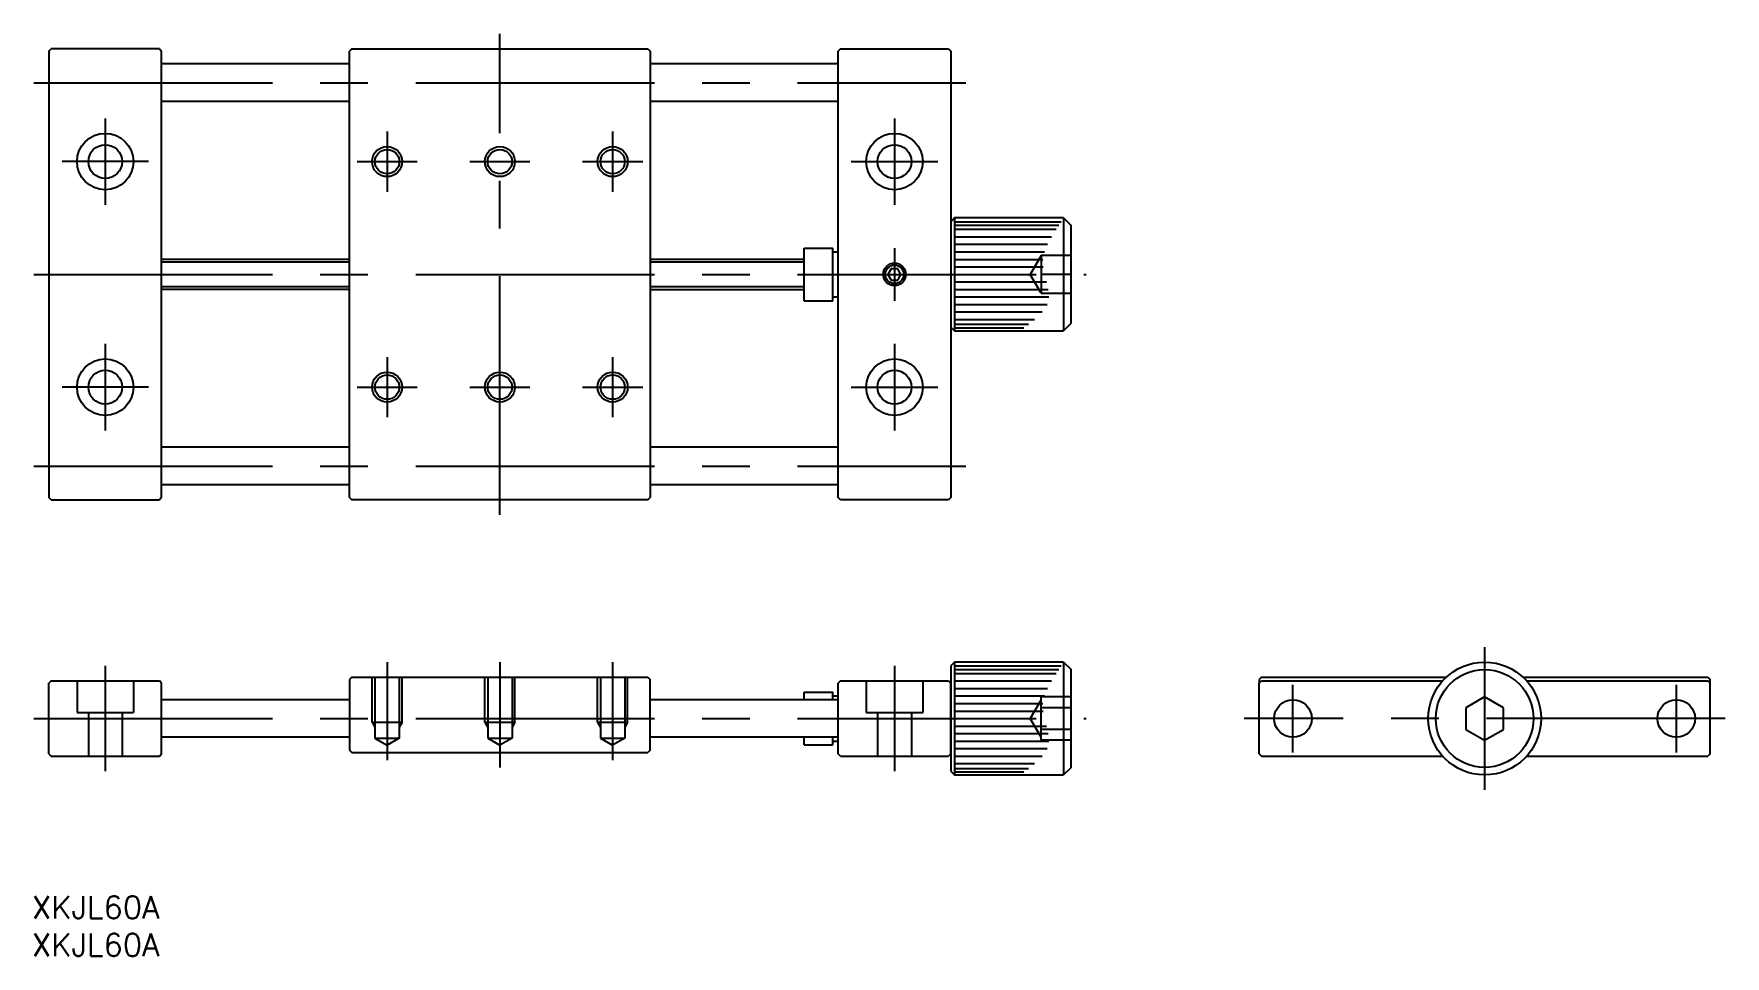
# Model space of a CAD drawing. Extents: x -193 to 32, y -32 to 91.
import ezdxf

# ---------------------------------------------------------------- set-up
doc = ezdxf.new("R2010")
doc.units = 0
doc.linetypes.add('CENTER', pattern=[50.8, 31.75, -6.35, 6.35, -6.35])
doc.linetypes.add('DASHED', pattern=[19.05, 12.7, -6.35])
doc.layers.get('0').update_dxf_attribs({"linetype": 'CONTINUOUS'})
doc.layers.add('CENTER', color=1, linetype='CONTINUOUS')
doc.styles.get("Standard").update_dxf_attribs({"font": 'txt.shx', "height": 3, "bigfont": 'bigfont.shx'})

# ---------------------------------------------------------------- blocks, each defined once
blk = doc.blocks.new('*U2')
at = {"color": 7, "linetype": 'CONTINUOUS'}
blk.add_text('XKJL60A', height=3, dxfattribs=at).set_placement((-193.26, -31.61))
blk = doc.blocks.new('*U3')
at = {"color": 7, "linetype": 'CONTINUOUS'}
blk.add_text('XKJL60A', height=3, dxfattribs=at).set_placement((-193.26, -26.61))

msp = doc.modelspace()

# ---------------------------------------------------------------- linework, layer by layer
at = {"color": 7, "linetype": 'CONTINUOUS'}
for p, q in [((-191.01, 88.78), (-190.71, 89.08)), ((-191.01, 88.78), (-191.01, 29.38)), ((-176.31, 89.08), (-190.71, 89.08)), ((-176.31, 89.08), (-176.01, 88.78)), ((-176.01, 29.38), (-176.01, 88.78)), ((-150.71, 89.08), (-151.01, 88.78)), ((-151.01, 29.38), (-151.01, 88.78)), ((-150.71, 89.08), (-111.31, 89.08)), ((-111.31, 89.08), (-111.01, 88.78)), ((-111.01, 88.78), (-111.01, 29.38)), ((-85.71, 89.08), (-86.01, 88.78)), ((-86.01, 29.38), (-86.01, 88.78)), ((-85.71, 89.08), (-71.31, 89.08)), ((-71.31, 89.08), (-71.01, 88.78)), ((-71.01, 88.78), (-71.01, 29.38)), ((-151.01, 87.08), (-176.01, 87.08)), ((-86.01, 87.08), (-111.01, 87.08)), ((-151.01, 82.08), (-176.01, 82.08)), ((-86.01, 82.08), (-111.01, 82.08)), ((-70.51, 66.58), (-71.01, 66.08)), ((-71.01, 66.08), (-71.01, 52.08)), ((-56.01, 66.58), (-70.51, 66.58)), ((-70.51, 66.58), (-70.51, 51.58)), ((-70.51, 66.08), (-56.35, 66.08)), ((-70.51, 65.61), (-56.66, 65.61)), ((-56.01, 66.58), (-56.01, 51.58)), ((-56.01, 66.58), (-55.01, 65.58)), ((-55.01, 52.58), (-55.01, 65.58)), ((-70.51, 65.08), (-57.01, 65.08)), ((-70.51, 64.08), (-57.62, 64.08)), ((-70.51, 63.08), (-58.15, 63.08)), ((-151.01, 61.08), (-176.01, 61.08)), ((-90.51, 61.08), (-111.01, 61.08)), ((-90.51, 55.58), (-90.51, 62.58)), ((-90.51, 62.58), (-86.71, 62.58)), ((-86.71, 55.58), (-86.71, 62.58)), ((-86.71, 62.08), (-86.01, 62.08)), ((-70.51, 62.08), (-58.57, 62.08)), ((-70.51, 61.08), (-58.76, 61.08)), ((-78.95, 59.83), (-79.38, 59.08)), ((-79.38, 59.08), (-78.95, 58.33)), ((-78.08, 59.83), (-78.95, 59.83)), ((-77.65, 59.08), (-78.08, 59.83)), ((-78.08, 58.33), (-77.65, 59.08)), ((-70.51, 60.08), (-58.72, 60.08)), ((-151.01, 57.08), (-176.01, 57.08)), ((-111.01, 57.08), (-90.51, 57.08)), ((-78.95, 58.33), (-78.08, 58.33)), ((-70.51, 58.08), (-58.3, 58.08)), ((-70.51, 57.08), (-58.07, 57.08)), ((-90.51, 55.58), (-86.71, 55.58)), ((-86.71, 56.08), (-86.01, 56.08)), ((-70.51, 56.08), (-57.99, 56.08)), ((-70.51, 55.08), (-58.19, 55.08)), ((-70.51, 54.08), (-58.87, 54.08)), ((-71.01, 52.08), (-70.51, 51.58)), ((-70.51, 53.08), (-59.89, 53.08)), ((-70.51, 52.44), (-60.67, 52.44)), ((-70.51, 51.97), (-61.29, 51.97)), ((-55.01, 52.58), (-56.01, 51.58)), ((-70.51, 51.58), (-56.01, 51.58)), ((-151.01, 36.08), (-176.01, 36.08)), ((-86.01, 36.08), (-111.01, 36.08)), ((-190.71, 29.08), (-191.01, 29.38)), ((-176.01, 29.38), (-176.31, 29.08)), ((-151.01, 31.08), (-176.01, 31.08)), ((-151.01, 29.38), (-150.71, 29.08)), ((-111.31, 29.08), (-111.01, 29.38)), ((-86.01, 31.08), (-111.01, 31.08)), ((-85.71, 29.08), (-86.01, 29.38)), ((-71.01, 29.38), (-71.31, 29.08)), ((-190.71, 29.08), (-176.31, 29.08)), ((-111.31, 29.08), (-150.71, 29.08)), ((-71.31, 29.08), (-85.71, 29.08)), ((-70.51, 7.5), (-71.01, 7)), ((-71.01, 7), (-71.01, -7)), ((-70.51, 7.5), (-70.51, -7.5)), ((-56.01, 7.5), (-70.51, 7.5)), ((-70.51, 7), (-56.35, 7)), ((-56.01, 7.5), (-56.01, -7.5)), ((-56.01, 7.5), (-55.01, 6.5)), ((-190.71, 5), (-191.01, 4.7)), ((-191.01, -4.7), (-191.01, 4.7)), ((-190.71, 5), (-176.31, 5)), ((-176.01, 4.7), (-176.31, 5)), ((-176.01, -4.7), (-176.01, 4.7)), ((-150.71, 5.5), (-151.01, 5.2)), ((-151.01, 5.2), (-151.01, -4.2)), ((-150.71, 5.5), (-111.31, 5.5)), ((-111.31, 5.5), (-111.01, 5.2)), ((-111.01, -4.2), (-111.01, 5.2)), ((-85.71, 5), (-86.01, 4.7)), ((-86.01, -4.7), (-86.01, 4.7)), ((-85.71, 5), (-71.31, 5)), ((-71.31, 5), (-71.01, 4.7)), ((-71.01, -4.7), (-71.01, 4.7)), ((-70.51, 6.54), (-56.66, 6.54)), ((-70.51, 6), (-57.01, 6)), ((-70.51, 5), (-57.62, 5)), ((-55.01, -6.5), (-55.01, 6.5)), ((-29.7, 5.5), (-30, 5.2)), ((-30, 5.2), (-30, 4.7)), ((-30, 4.7), (-29.7, 5)), ((-30, -4.7), (-30, 4.7)), ((-29.7, 5.5), (-5.1, 5.5)), ((-29.7, 5), (-5.59, 5)), ((5.1, 5.5), (29.7, 5.5)), ((5.59, 5), (29.7, 5)), ((29.7, 5.5), (30, 5.2)), ((30, 4.7), (29.7, 5)), ((30, 4.7), (30, 5.2)), ((30, -4.7), (30, 4.7)), ((-151.01, 2.5), (-176.01, 2.5)), ((-86.01, 2.5), (-111.01, 2.5)), ((-90.51, 3.5), (-86.71, 3.5)), ((-90.51, 2.5), (-90.51, 3.5)), ((-86.71, 2.5), (-86.71, 3.5)), ((-86.71, 3), (-86.01, 3)), ((-70.51, 4), (-58.15, 4)), ((-70.51, 3), (-58.57, 3)), ((0, 2.89), (-2.5, 1.44)), ((2.5, 1.44), (0, 2.89)), ((-70.51, 2), (-58.76, 2)), ((-70.51, 1), (-58.72, 1)), ((-2.5, 1.44), (-2.5, -1.44)), ((2.5, -1.44), (2.5, 1.44)), ((-70.51, -1), (-58.3, -1)), ((-70.51, -2), (-58.07, -2)), ((-2.5, -1.44), (0, -2.89)), ((0, -2.89), (2.5, -1.44)), ((-151.01, -2.5), (-176.01, -2.5)), ((-151.01, -4.2), (-150.71, -4.5)), ((-150.71, -4.5), (-111.31, -4.5)), ((-111.01, -4.2), (-111.31, -4.5)), ((-86.01, -2.5), (-111.01, -2.5)), ((-90.51, -3.5), (-90.51, -2.5)), ((-90.51, -3.5), (-86.71, -3.5)), ((-86.71, -3.5), (-86.71, -2.5)), ((-86.71, -3), (-86.01, -3)), ((-70.51, -3), (-57.99, -3)), ((-70.51, -4), (-58.19, -4)), ((-191.01, -4.7), (-190.71, -5)), ((-190.71, -5), (-176.31, -5)), ((-176.31, -5), (-176.01, -4.7)), ((-85.71, -5), (-86.01, -4.7)), ((-85.71, -5), (-71.31, -5)), ((-71.01, -4.7), (-71.31, -5)), ((-70.51, -5), (-58.87, -5)), ((-70.51, -6), (-59.89, -6)), ((-70.51, -6.64), (-60.67, -6.64)), ((-55.01, -6.5), (-56.01, -7.5)), ((-30, -4.7), (-29.7, -5)), ((-29.7, -5), (-5.59, -5)), ((5.59, -5), (29.7, -5)), ((30, -4.7), (29.7, -5)), ((-71.01, -7), (-70.51, -7.5)), ((-70.51, -7.11), (-61.29, -7.11)), ((-70.51, -7.5), (-56.01, -7.5))]:
    msp.add_line(p, q, dxfattribs=at)
at = {"color": 3, "linetype": 'DASHED'}
for p, q in [((-59.01, 61.58), (-60.46, 59.08)), ((-59.01, 61.58), (-59.01, 56.58)), ((-55.01, 61.58), (-59.01, 61.58)), ((-59.01, 56.58), (-60.46, 59.08)), ((-55.01, 59.08), (-59.01, 59.08)), ((-59.01, 56.58), (-55.01, 56.58)), ((-187.26, 5), (-187.26, 0.8)), ((-179.76, 5), (-179.76, 0.8)), ((-148.01, -0.5), (-148.01, 5.5)), ((-147.63, 5.5), (-147.63, -2.6)), ((-144.39, 5.5), (-144.39, -2.6)), ((-144.01, -0.5), (-144.01, 5.5)), ((-133.01, -0.5), (-133.01, 5.5)), ((-132.63, 5.5), (-132.63, -2.6)), ((-129.39, 5.5), (-129.39, -2.6)), ((-129.01, -0.5), (-129.01, 5.5)), ((-118.01, -0.5), (-118.01, 5.5)), ((-117.63, 5.5), (-117.63, -2.6)), ((-114.39, 5.5), (-114.39, -2.6)), ((-114.01, -0.5), (-114.01, 5.5)), ((-82.26, 5), (-82.26, 0.8)), ((-74.76, 5), (-74.76, 0.8)), ((-59.01, 2.5), (-60.46, 0)), ((-55.01, 2.89), (-59.01, 2.89)), ((-59.01, -2.89), (-59.01, 2.89)), ((-187.26, 0.8), (-179.76, 0.8)), ((-185.76, 0.8), (-185.76, -5)), ((-181.26, 0.8), (-181.26, -5)), ((-82.26, 0.8), (-74.76, 0.8)), ((-80.76, 0.8), (-80.76, -5)), ((-76.26, 0.8), (-76.26, -5)), ((-55.01, 1.44), (-59.01, 1.44)), ((-148.01, -0.5), (-144.01, -0.5)), ((-148.01, -0.5), (-147.63, -1.16)), ((-144.01, -0.5), (-144.39, -1.16)), ((-133.01, -0.5), (-129.01, -0.5)), ((-133.01, -0.5), (-132.63, -1.16)), ((-129.01, -0.5), (-129.39, -1.16)), ((-118.01, -0.5), (-114.01, -0.5)), ((-118.01, -0.5), (-117.63, -1.16)), ((-114.01, -0.5), (-114.39, -1.16)), ((-59.01, -2.5), (-60.46, 0)), ((-55.01, -1.44), (-59.01, -1.44)), ((-147.63, -2.6), (-144.39, -2.6)), ((-147.63, -2.6), (-146.01, -3.54)), ((-144.39, -2.6), (-146.01, -3.54)), ((-132.63, -2.6), (-129.39, -2.6)), ((-132.63, -2.6), (-131.01, -3.54)), ((-129.39, -2.6), (-131.01, -3.54)), ((-117.63, -2.6), (-114.39, -2.6)), ((-117.63, -2.6), (-116.01, -3.54)), ((-114.39, -2.6), (-116.01, -3.54)), ((-55.01, -2.89), (-59.01, -2.89))]:
    msp.add_line(p, q, dxfattribs=at)
at = {"color": 3, "linetype": 'CONTINUOUS'}
for p, q in [((-151.01, 60.7), (-176.01, 60.7)), ((-90.51, 60.7), (-111.01, 60.7)), ((-176.01, 57.46), (-151.01, 57.46)), ((-111.01, 57.46), (-90.51, 57.46))]:
    msp.add_line(p, q, dxfattribs=at)
at = {"color": 7, "linetype": 'CONTINUOUS'}
for centre, radius in [((-183.51, 74.08), 3.75), ((-78.51, 74.08), 3.75), ((-183.51, 74.08), 2.25), ((-146.01, 74.08), 1.62), ((-131.01, 74.08), 1.62), ((-116.01, 74.08), 1.62), ((-78.51, 74.08), 2.25), ((-78.51, 59.08), 1.23), ((-183.51, 44.08), 3.75), ((-78.51, 44.08), 3.75), ((-183.51, 44.08), 2.25), ((-146.01, 44.08), 1.62), ((-131.01, 44.08), 1.62), ((-116.01, 44.08), 1.62), ((-78.51, 44.08), 2.25), ((0, 0), 7.5), ((0, 0), 6.5), ((-25.5, 0), 2.5), ((25.5, 0), 2.5)]:
    msp.add_circle(centre, radius, dxfattribs=at)
at = {"color": 3, "linetype": 'CONTINUOUS'}
for centre, radius in [((-146.01, 74.08), 2), ((-131.01, 74.08), 2), ((-116.01, 74.08), 2), ((-78.51, 59.08), 1.5), ((-146.01, 44.08), 2), ((-131.01, 44.08), 2), ((-116.01, 44.08), 2)]:
    msp.add_circle(centre, radius, dxfattribs=at)
at = {"layer": 'CENTER', "color": 1, "linetype": 'CENTER'}
for p, q in [((-131.01, 27.08), (-131.01, 91.08)), ((-193.01, 84.58), (-69.01, 84.58)), ((-183.51, 79.83), (-183.51, 68.33)), ((-78.51, 79.83), (-78.51, 68.33)), ((-146.01, 78.08), (-146.01, 70.08)), ((-116.01, 78.08), (-116.01, 70.08)), ((-177.76, 74.08), (-189.26, 74.08)), ((-150.01, 74.08), (-142.01, 74.08)), ((-135.01, 74.08), (-127.01, 74.08)), ((-120.01, 74.08), (-112.01, 74.08)), ((-84.26, 74.08), (-72.76, 74.08)), ((-78.51, 62.58), (-78.51, 55.58)), ((-193.01, 59.08), (-53.01, 59.08)), ((-183.51, 49.83), (-183.51, 38.33)), ((-78.51, 49.83), (-78.51, 38.33)), ((-146.01, 48.08), (-146.01, 40.08)), ((-116.01, 48.08), (-116.01, 40.08)), ((-177.76, 44.08), (-189.26, 44.08)), ((-150.01, 44.08), (-142.01, 44.08)), ((-135.01, 44.08), (-127.01, 44.08)), ((-120.01, 44.08), (-112.01, 44.08)), ((-84.26, 44.08), (-72.76, 44.08)), ((-193.01, 33.58), (-69.01, 33.58)), ((0, 9.5), (0, -9.5)), ((-183.51, 7), (-183.51, -7)), ((-146.01, 7.5), (-146.01, -5.54)), ((-131.01, 7.5), (-131.01, -6.5)), ((-116.01, 7.5), (-116.01, -5.54)), ((-78.51, 7), (-78.51, -7)), ((-25.5, -4.5), (-25.5, 4.5)), ((25.5, 4.5), (25.5, -4.5)), ((-193.01, 0), (-53.01, 0)), ((32, 0), (-32, 0))]:
    msp.add_line(p, q, dxfattribs=at)

# ---------------------------------------------------------------- block references
at = {"color": 7, "linetype": 'CONTINUOUS'}
for name in ['*U3', '*U2']:
    msp.add_blockref(name, (0, 0), dxfattribs=at)

doc.saveas('drawing.dxf')
